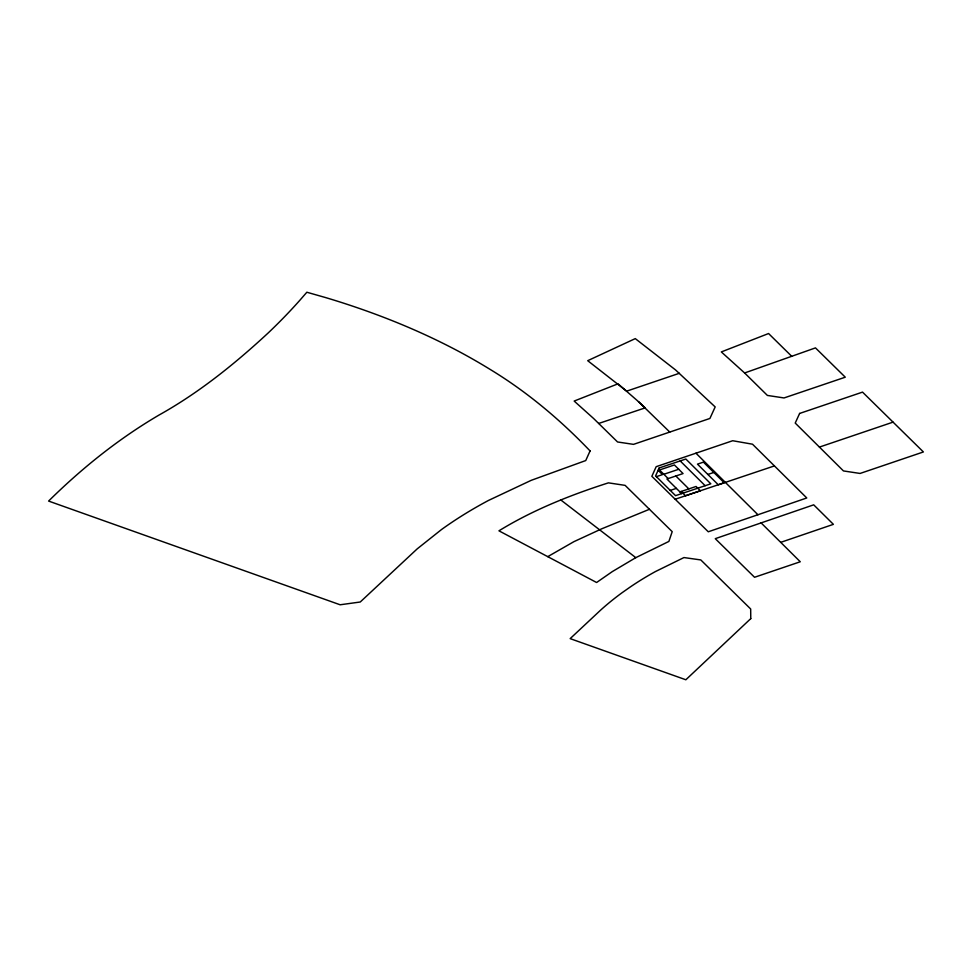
<?xml version="1.0" encoding="UTF-8"?>
<svg xmlns="http://www.w3.org/2000/svg" width="972" height="972" viewBox="0 0 972 972"><rect width="100%" height="100%" fill="white"/><g stroke="black" fill="none" stroke-linecap="round" stroke-linejoin="round"><path stroke-width="1.46" d="M547.771 556.64L573.893 541.671L601.935 528.719L649.43 509.292M635.809 557.649L612.299 571.609L596.601 582.507L498.94 530.821C533.033 509.887 570.43 495.04 608.423 482.853L625.118 485.368L672.199 531.66L668.882 541.428L635.809 557.649L560.783 499.948M744.613 372.969L815.472 347.891L845.276 377.197L784.039 397.949L767.394 395.434L744.613 372.969L721.321 351.925L768.573 333.53L791.718 356.299M761.112 522.9L715.271 538.67L754.551 577.271L800.272 561.767L761.112 522.9L813.698 504.833L833.393 524.345L780.71 542.352M757.941 514.735L708.284 531.781L651.848 476.304L656.185 466.682L732.694 440.729L752.51 444.204L806.772 497.968L757.941 514.735L695.952 453.195M679.404 373.272L626.673 391.145L587.708 360.685L635.275 338.62L675.528 369.919L715.173 406.928L709.912 418.458L633.525 444.362L617.56 441.981L593.54 418.434L574.16 401.059L618.022 383.818L638.495 401.655L669.781 432.066M819.42 447.084L893.061 422.127M598.679 423.464L645.141 407.888L638.495 401.655M656.404 476.657L662.491 474.603L658.129 470.278M663.84 474.275L678.735 469.269M707.871 474.445L713.825 472.453M670.267 490.41L676.354 488.369M679.902 491.893L696.061 486.474L700.387 490.775L685.503 495.769L681.165 491.468M675.188 499.231L774.417 465.916M680.181 460.922L705.162 485.708M675.844 476.001L688.844 488.892M668.165 478.576L659.502 469.974L674.398 464.968L683.061 473.571L666.913 479.002L681.639 493.618M590.077 450.935L585.739 460.558L531.174 480.35L488.454 500.459A458.432 264.676 0 0 0 441.531 529.521L417.231 548.84L360.235 602.008L340.139 604.778L48.6 501.066C81.891 468.2 118.633 438.737 159.031 415.044C198.932 392.785 234.835 363.868 268.272 332.874A895.589 517.068 0 0 0 300.287 299.777L306.848 292.232L325.438 297.529A578.753 334.137 0 0 1 352.629 306.144C389.699 318.609 425.894 333.785 460.363 352.265A619.213 357.502 0 0 1 489.633 369.105C526.739 391.546 560.139 419.637 590.077 450.935M659.162 467.969L655.602 475.867L675.552 495.659L710.811 483.813L685.831 459.015L659.162 467.969M799.616 413.44L795.23 423.063L843.453 470.934L860.074 473.449L923.4 451.956L862.529 392.117L799.616 413.44M750.773 618.617L685.843 679.768L570.163 638.628L600.477 610.258A367.452 212.151 0 0 1 622.044 592.75L629.917 587.222A343.201 198.142 0 0 1 655.407 571.572L683.96 557.563L700.8 559.933L750.676 608.994L750.773 618.617M703.436 462.137L697.471 464.13L718.272 484.773L724.225 482.768L703.436 462.137"/></g></svg>
